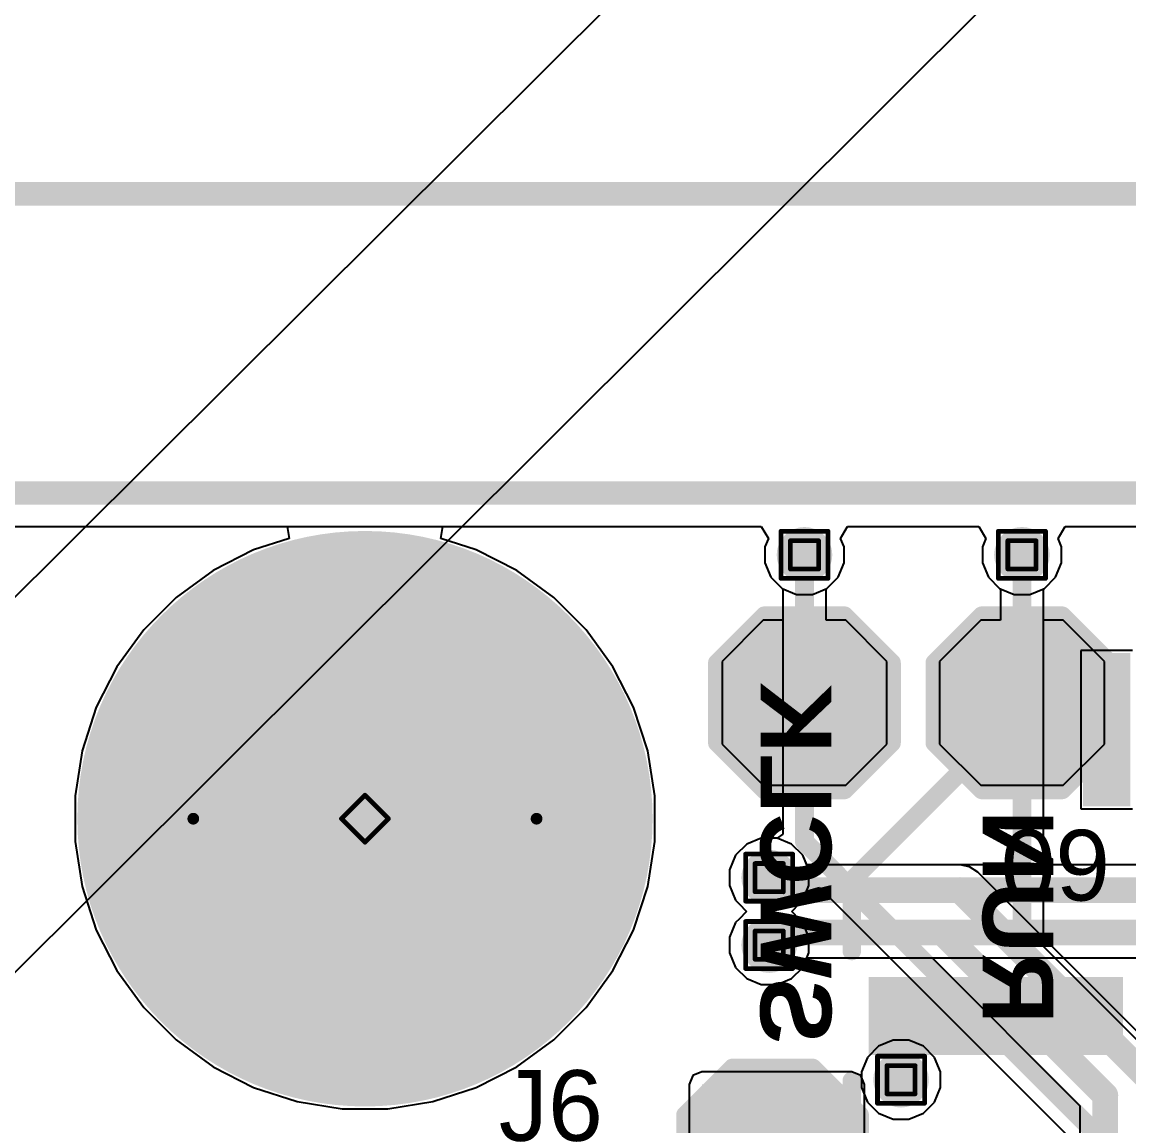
# Model space of a CAD drawing. Header units: inches. Extents: x -22 to 5433, y -13 to 5447.
# Drawn here: x -3.64 to 8.3, y 27.67 to 39.57 of the extents above; entities that cross this region are included whole.
import ezdxf

# ---------------------------------------------------------------- set-up
doc = ezdxf.new("R2010")
doc.units = ezdxf.units.IN
for name, color, linetype in [('Board_outline', 216, 'Continuous'), ('Bottom Layer', 5, 'Continuous'), ('Bottom Overlay', 54, 'Continuous'), ('Bottom Paste', 16, 'Continuous'), ('Bottom Solder', 6, 'Continuous'), ('Drill Drawing', 1, 'Continuous'), ('Ground', 16, 'Continuous'), ('Multi-Layer', 9, 'Continuous'), ('Pad Holes', 156, 'Continuous'), ('Power', 76, 'Continuous'), ('Top Layer', 1, 'Continuous'), ('Top Overlay', 2, 'Continuous'), ('Top Paste', 8, 'Continuous'), ('Top Solder', 216, 'Continuous'), ('Via Holes', 16, 'Continuous')]:
    doc.layers.add(name, color=color, linetype=linetype)
doc.styles.add('Arial', font='', dxfattribs={"height": 0.2})
doc.styles.add('Arial_Bold', font='', dxfattribs={"height": 0.2})
doc.styles.get('Arial').set_extended_font_data('Arial')
doc.styles.get('Arial_Bold').set_extended_font_data('Arial', bold=True)

msp = doc.modelspace()

# ---------------------------------------------------------------- hatches: boundary and pattern name
at = {"layer": 'Bottom Layer'}
h = msp.add_hatch(color=5, dxfattribs=at)
edge = h.paths.add_edge_path()
edge.add_arc((4.801, 33.828), 0.3, 0, 360)
h = msp.add_hatch(color=5, dxfattribs=at)
edge = h.paths.add_edge_path()
edge.add_arc((7.146, 33.828), 0.3, 0, 360)
h = msp.add_hatch(color=5, dxfattribs=at)
edge = h.paths.add_edge_path()
edge.add_arc((0.061, 30.983), 3, 0, 360)
for points in [[(4.039, 32.614), (4.039, 31.852), (4.42, 31.471), (5.182, 31.471), (5.563, 31.852), (5.563, 32.614), (5.182, 32.995), (4.42, 32.995)], [(6.384, 32.614), (6.384, 31.852), (6.765, 31.471), (7.527, 31.471), (7.908, 31.852), (7.908, 32.614), (7.527, 32.995), (6.765, 32.995)], [(3.694, 26.492), (5.311, 26.492), (5.311, 28.118), (3.694, 28.118)], [(4.075, 26.594), (4.837, 26.594), (5.218, 26.975), (5.218, 27.737), (4.837, 28.118), (4.075, 28.118), (3.694, 27.737), (3.694, 26.975)]]:
    msp.add_hatch(color=5, dxfattribs=at).paths.add_polyline_path(points)
h = msp.add_hatch(color=5, dxfattribs=at)
edge = h.paths.add_edge_path()
edge.add_arc((4.42, 30.348), 0.3, 0, 360)
h = msp.add_hatch(color=5, dxfattribs=at)
edge = h.paths.add_edge_path()
edge.add_arc((4.42, 29.621), 0.3, 0, 360)
h = msp.add_hatch(color=5, dxfattribs=at)
edge = h.paths.add_edge_path()
edge.add_arc((5.842, 28.169), 0.3, 0, 360)
at = {"layer": 'Bottom Paste'}
for points in [[(4.039, 32.614), (4.039, 31.852), (4.42, 31.471), (5.182, 31.471), (5.563, 31.852), (5.563, 32.614), (5.182, 32.995), (4.42, 32.995)], [(6.384, 32.614), (6.384, 31.852), (6.765, 31.471), (7.527, 31.471), (7.908, 31.852), (7.908, 32.614), (7.527, 32.995), (6.765, 32.995)], [(4.075, 26.594), (4.837, 26.594), (5.218, 26.975), (5.218, 27.737), (4.837, 28.118), (4.075, 28.118), (3.694, 27.737), (3.694, 26.975)]]:
    msp.add_hatch(color=16, dxfattribs=at).paths.add_polyline_path(points)
at = {"layer": 'Bottom Solder'}
h = msp.add_hatch(color=6, dxfattribs=at)
edge = h.paths.add_edge_path()
edge.add_arc((0.061, 30.983), 3.102, 0, 360)
for points in [[(3.937, 32.664), (3.937, 31.801), (4.369, 31.369), (5.232, 31.369), (5.664, 31.801), (5.664, 32.664), (5.232, 33.096), (4.369, 33.096)], [(6.282, 32.664), (6.282, 31.801), (6.714, 31.369), (7.578, 31.369), (8.01, 31.801), (8.01, 32.664), (7.578, 33.096), (6.714, 33.096)], [(4.025, 26.492), (4.888, 26.492), (5.32, 26.924), (5.32, 27.788), (4.888, 28.219), (4.025, 28.219), (3.593, 27.788), (3.593, 26.924)]]:
    msp.add_hatch(color=6, dxfattribs=at).paths.add_polyline_path(points)
at = {"layer": 'Ground'}
h = msp.add_hatch(color=16, dxfattribs=at)
edge = h.paths.add_edge_path()
edge.add_arc((4.801, 33.828), 0.3, 0, 360)
h = msp.add_hatch(color=16, dxfattribs=at)
edge = h.paths.add_edge_path()
edge.add_arc((7.146, 33.828), 0.3, 0, 360)
h = msp.add_hatch(color=16, dxfattribs=at)
edge = h.paths.add_edge_path()
edge.add_arc((0.061, 30.983), 3, 0, 360)
h = msp.add_hatch(color=16, dxfattribs=at)
edge = h.paths.add_edge_path()
edge.add_arc((4.42, 30.348), 0.3, 0, 360)
h = msp.add_hatch(color=16, dxfattribs=at)
edge = h.paths.add_edge_path()
edge.add_arc((4.42, 29.621), 0.3, 0, 360)
h = msp.add_hatch(color=16, dxfattribs=at)
edge = h.paths.add_edge_path()
edge.add_arc((5.842, 28.169), 0.3, 0, 360)
at = {"layer": 'Multi-Layer'}
h = msp.add_hatch(color=9, dxfattribs=at)
edge = h.paths.add_edge_path()
edge.add_arc((0.061, 30.983), 3, 0, 360)
at = {"layer": 'Pad Holes'}
h = msp.add_hatch(color=7, dxfattribs=at)
edge = h.paths.add_edge_path()
edge.add_arc((0.061, 30.983), 1.85, 0, 360)
at = {"layer": 'Power'}
h = msp.add_hatch(color=76, dxfattribs=at)
edge = h.paths.add_edge_path()
edge.add_arc((4.801, 33.828), 0.3, 0, 360)
h = msp.add_hatch(color=76, dxfattribs=at)
edge = h.paths.add_edge_path()
edge.add_arc((7.146, 33.828), 0.3, 0, 360)
h = msp.add_hatch(color=76, dxfattribs=at)
edge = h.paths.add_edge_path()
edge.add_arc((0.061, 30.983), 3, 0, 360)
h = msp.add_hatch(color=76, dxfattribs=at)
edge = h.paths.add_edge_path()
edge.add_arc((4.42, 30.348), 0.3, 0, 360)
h = msp.add_hatch(color=76, dxfattribs=at)
edge = h.paths.add_edge_path()
edge.add_arc((4.42, 29.621), 0.3, 0, 360)
h = msp.add_hatch(color=76, dxfattribs=at)
edge = h.paths.add_edge_path()
edge.add_arc((5.842, 28.169), 0.3, 0, 360)
at = {"layer": 'Top Layer'}
h = msp.add_hatch(color=1, dxfattribs=at)
edge = h.paths.add_edge_path()
edge.add_arc((4.801, 33.828), 0.3, 0, 360)
h = msp.add_hatch(color=1, dxfattribs=at)
edge = h.paths.add_edge_path()
edge.add_arc((7.146, 33.828), 0.3, 0, 360)
h = msp.add_hatch(color=1, dxfattribs=at)
edge = h.paths.add_edge_path()
edge.add_arc((0.061, 30.983), 3, 0, 360)
for points in [[(8.213, 31.218), (7.908, 31.218), (7.908, 32.668), (8.213, 32.668)], [(8.136, 28.537), (5.596, 28.537), (5.596, 29.177), (8.136, 29.177)]]:
    msp.add_hatch(color=1, dxfattribs=at).paths.add_polyline_path(points)
h = msp.add_hatch(color=1, dxfattribs=at)
edge = h.paths.add_edge_path()
edge.add_arc((4.42, 30.348), 0.3, 0, 360)
h = msp.add_hatch(color=1, dxfattribs=at)
edge = h.paths.add_edge_path()
edge.add_arc((4.42, 29.621), 0.3, 0, 360)
h = msp.add_hatch(color=1, dxfattribs=at)
edge = h.paths.add_edge_path()
edge.add_arc((5.842, 28.169), 0.3, 0, 360)
at = {"layer": 'Top Paste'}
for points in [[(8.213, 31.218), (7.908, 31.218), (7.908, 32.668), (8.213, 32.668)], [(8.136, 28.537), (5.596, 28.537), (5.596, 29.177), (8.136, 29.177)]]:
    msp.add_hatch(color=8, dxfattribs=at).paths.add_polyline_path(points)
at = {"layer": 'Top Solder'}
h = msp.add_hatch(color=216, dxfattribs=at)
edge = h.paths.add_edge_path()
edge.add_arc((0.061, 30.983), 3.102, 0, 360)
for points in [[(8.315, 31.116), (7.806, 31.116), (7.806, 32.769), (8.315, 32.769)], [(8.237, 28.435), (5.494, 28.435), (5.494, 29.278), (8.237, 29.278)]]:
    msp.add_hatch(color=216, dxfattribs=at).paths.add_polyline_path(points)
at = {"layer": 'Via Holes'}
h = msp.add_hatch(color=7, dxfattribs=at)
edge = h.paths.add_edge_path()
edge.add_arc((4.801, 33.828), 0.15, 0, 360)
h = msp.add_hatch(color=7, dxfattribs=at)
edge = h.paths.add_edge_path()
edge.add_arc((7.146, 33.828), 0.15, 0, 360)
h = msp.add_hatch(color=7, dxfattribs=at)
edge = h.paths.add_edge_path()
edge.add_arc((4.42, 30.348), 0.15, 0, 360)
h = msp.add_hatch(color=7, dxfattribs=at)
edge = h.paths.add_edge_path()
edge.add_arc((4.42, 29.621), 0.15, 0, 360)
h = msp.add_hatch(color=7, dxfattribs=at)
edge = h.paths.add_edge_path()
edge.add_arc((5.842, 28.169), 0.15, 0, 360)

# ---------------------------------------------------------------- linework, layer by layer
at = {"layer": 'Board_outline'}
msp.add_lwpolyline([(-4.689, 34.495, 0.254, 0.254, 0), (67.311, 34.495, 0.254, 0.254, 0)], format="xyseb", dxfattribs=at)
msp.add_lwpolyline([(-4.689, 34.495, 0.254, 0.254, 0), (67.311, 34.495, 0.254, 0.254, 0)], format="xyseb", dxfattribs=at)
for points in [[(1.912, 30.983, 0.127, 0.127, 1), (-1.79, 30.983, 0.127, 0.127, 1)], [(-1.822, 30.983, 0.0635, 0.0635, 1), (-1.759, 30.983, 0.0635, 0.0635, 1)], [(1.88, 30.983, 0.0635, 0.0635, 1), (1.943, 30.983, 0.0635, 0.0635, 1)]]:
    msp.add_lwpolyline(points, format="xyseb", close=True, dxfattribs=at)
at = {"layer": 'Bottom Layer'}
for p, q in [((-4.689, 34.132), (4.335, 34.132)), ((4.335, 34.132), (4.412, 34.005)), ((5.189, 34.005), (5.266, 34.132)), ((5.266, 34.132), (6.681, 34.132)), ((6.681, 34.132), (6.757, 34.005)), ((7.535, 34.005), (7.611, 34.132)), ((7.611, 34.132), (9.799, 34.132)), ((4.412, 34.005), (4.374, 33.913)), ((4.374, 33.913), (4.374, 33.743)), ((5.228, 33.913), (5.189, 34.005)), ((5.228, 33.743), (5.228, 33.913)), ((6.757, 34.005), (6.719, 33.913)), ((6.719, 33.913), (6.719, 33.743)), ((7.573, 33.913), (7.535, 34.005)), ((7.573, 33.743), (7.573, 33.913)), ((4.374, 33.743), (4.439, 33.586)), ((5.163, 33.586), (5.228, 33.743)), ((6.719, 33.743), (6.784, 33.586)), ((7.508, 33.586), (7.573, 33.743)), ((4.439, 33.586), (4.559, 33.466)), ((5.042, 33.466), (5.163, 33.586)), ((6.784, 33.586), (6.904, 33.466)), ((7.388, 33.466), (7.508, 33.586)), ((4.559, 33.466), (4.568, 33.462)), ((4.568, 33.462), (4.568, 33.122)), ((5.034, 33.462), (5.042, 33.466)), ((5.034, 33.122), (5.034, 33.462)), ((6.904, 33.466), (6.913, 33.462)), ((6.913, 33.462), (6.913, 33.122)), ((7.379, 33.462), (7.388, 33.466)), ((7.379, 33.122), (7.379, 33.462)), ((4.356, 33.122), (3.912, 32.677)), ((4.568, 33.122), (4.356, 33.122)), ((5.245, 33.122), (5.034, 33.122)), ((5.69, 32.677), (5.245, 33.122)), ((6.702, 33.122), (6.257, 32.677)), ((6.913, 33.122), (6.702, 33.122)), ((7.591, 33.122), (7.379, 33.122)), ((8.035, 32.677), (7.591, 33.122)), ((3.912, 32.677), (3.912, 31.788)), ((5.69, 31.788), (5.69, 32.677)), ((6.257, 32.677), (6.257, 31.788)), ((8.035, 31.788), (8.035, 32.677)), ((3.912, 31.788), (4.356, 31.344)), ((5.245, 31.344), (5.69, 31.788)), ((6.257, 31.788), (6.702, 31.344)), ((7.591, 31.344), (8.035, 31.788)), ((4.356, 31.344), (5.245, 31.344)), ((6.702, 31.344), (7.591, 31.344)), ((4.178, 30.71), (4.058, 30.59)), ((4.335, 30.775), (4.178, 30.71)), ((4.505, 30.775), (4.335, 30.775)), ((4.661, 30.71), (4.505, 30.775)), ((4.782, 30.59), (4.661, 30.71)), ((4.058, 30.59), (3.993, 30.433)), ((4.825, 30.485), (4.782, 30.59)), ((6.478, 30.485), (4.825, 30.485)), ((6.582, 30.464), (6.478, 30.485)), ((6.67, 30.405), (6.582, 30.464)), ((3.993, 30.433), (3.993, 30.263)), ((8.693, 28.382), (6.67, 30.405)), ((3.993, 30.263), (4.058, 30.106)), ((4.058, 30.106), (4.096, 30.067)), ((4.096, 30.067), (4.176, 29.984)), ((4.176, 29.984), (4.096, 29.901)), ((4.058, 29.863), (3.993, 29.706)), ((4.096, 29.901), (4.058, 29.863)), ((3.993, 29.706), (3.993, 29.536)), ((3.993, 29.536), (4.058, 29.379)), ((4.782, 29.379), (4.825, 29.484)), ((4.825, 29.484), (6.176, 29.484)), ((6.176, 29.484), (7.772, 27.887)), ((4.058, 29.379), (4.178, 29.259)), ((4.661, 29.259), (4.782, 29.379)), ((4.178, 29.259), (4.335, 29.194)), ((4.505, 29.194), (4.661, 29.259)), ((4.335, 29.194), (4.505, 29.194)), ((3.597, 28.215), (3.557, 28.118)), ((3.694, 28.255), (3.597, 28.215)), ((5.311, 28.255), (3.694, 28.255)), ((5.408, 28.215), (5.311, 28.255)), ((5.448, 28.118), (5.408, 28.215)), ((3.557, 28.118), (3.557, 27.331)), ((5.448, 27.285), (5.448, 28.118)), ((7.772, 27.887), (7.772, 23.162))]:
    msp.add_line(p, q, dxfattribs=at)
for points in [[(4.801, 32.233, 0.203, 0.203, 0), (4.801, 33.828, 0.203, 0.203, 0)], [(7.146, 32.233, 0.203, 0.203, 0), (7.146, 33.828, 0.203, 0.203, 0)], [(4.42, 30.348, 0.279, 0.279, 0), (4.555, 30.213, 0.279, 0.279, 0)], [(4.555, 30.213, 0.279, 0.279, 0), (6.478, 30.213, 0.279, 0.279, 0)], [(6.478, 30.213, 0.279, 0.279, 0), (8.501, 28.189, 0.279, 0.279, 0)], [(4.42, 29.621, 0.279, 0.279, 0), (4.555, 29.756, 0.279, 0.279, 0)], [(4.555, 29.756, 0.279, 0.279, 0), (6.288, 29.756, 0.279, 0.279, 0)], [(6.288, 29.756, 0.279, 0.279, 0), (8.044, 28, 0.279, 0.279, 0)], [(8.044, 18.252, 0.279, 0.279, 0), (8.044, 28, 0.279, 0.279, 0)]]:
    msp.add_lwpolyline(points, format="xyseb", dxfattribs=at)
for points in [[(4.75, 33.828, 0.102, 0.102, 1), (4.851, 33.828, 0.102, 0.102, 1)], [(7.095, 33.828, 0.102, 0.102, 1), (7.197, 33.828, 0.102, 0.102, 1)], [(4.75, 32.233, 0.102, 0.102, 1), (4.851, 32.233, 0.102, 0.102, 1)], [(7.095, 32.233, 0.102, 0.102, 1), (7.197, 32.233, 0.102, 0.102, 1)], [(4.35, 30.348, 0.14, 0.14, 1), (4.489, 30.348, 0.14, 0.14, 1)], [(4.485, 30.213, 0.14, 0.14, 1), (4.624, 30.213, 0.14, 0.14, 1)], [(4.485, 30.213, 0.14, 0.14, 1), (4.624, 30.213, 0.14, 0.14, 1)], [(6.408, 30.213, 0.14, 0.14, 1), (6.548, 30.213, 0.14, 0.14, 1)], [(6.408, 30.213, 0.14, 0.14, 1), (6.548, 30.213, 0.14, 0.14, 1)], [(4.485, 29.756, 0.14, 0.14, 1), (4.624, 29.756, 0.14, 0.14, 1)], [(4.485, 29.756, 0.14, 0.14, 1), (4.624, 29.756, 0.14, 0.14, 1)], [(6.218, 29.756, 0.14, 0.14, 1), (6.358, 29.756, 0.14, 0.14, 1)], [(6.218, 29.756, 0.14, 0.14, 1), (6.358, 29.756, 0.14, 0.14, 1)], [(4.35, 29.621, 0.14, 0.14, 1), (4.489, 29.621, 0.14, 0.14, 1)], [(7.974, 28, 0.14, 0.14, 1), (8.114, 28, 0.14, 0.14, 1)], [(7.974, 28, 0.14, 0.14, 1), (8.114, 28, 0.14, 0.14, 1)]]:
    msp.add_lwpolyline(points, format="xyseb", close=True, dxfattribs=at)
at = {"layer": 'Bottom Overlay'}
for points in [[(3.861, 32.664, 0.2, 0.2, 0), (4.369, 33.172, 0.2, 0.2, 0)], [(4.369, 33.172, 0.2, 0.2, 0), (5.232, 33.172, 0.2, 0.2, 0)], [(5.232, 33.172, 0.2, 0.2, 0), (5.74, 32.664, 0.2, 0.2, 0)], [(6.206, 32.664, 0.2, 0.2, 0), (6.714, 33.172, 0.2, 0.2, 0)], [(6.714, 33.172, 0.2, 0.2, 0), (7.578, 33.172, 0.2, 0.2, 0)], [(7.578, 33.172, 0.2, 0.2, 0), (8.086, 32.664, 0.2, 0.2, 0)], [(3.861, 31.801, 0.2, 0.2, 0), (3.861, 32.664, 0.2, 0.2, 0)], [(5.74, 31.801, 0.2, 0.2, 0), (5.74, 32.664, 0.2, 0.2, 0)], [(6.206, 31.801, 0.2, 0.2, 0), (6.206, 32.664, 0.2, 0.2, 0)], [(8.086, 31.801, 0.2, 0.2, 0), (8.086, 32.664, 0.2, 0.2, 0)], [(3.861, 31.801, 0.2, 0.2, 0), (4.369, 31.293, 0.2, 0.2, 0)], [(5.232, 31.293, 0.2, 0.2, 0), (5.74, 31.801, 0.2, 0.2, 0)], [(6.206, 31.801, 0.2, 0.2, 0), (6.714, 31.293, 0.2, 0.2, 0)], [(7.578, 31.293, 0.2, 0.2, 0), (8.086, 31.801, 0.2, 0.2, 0)], [(4.369, 31.293, 0.2, 0.2, 0), (5.232, 31.293, 0.2, 0.2, 0)], [(6.714, 31.293, 0.2, 0.2, 0), (7.578, 31.293, 0.2, 0.2, 0)], [(3.517, 27.788, 0.2, 0.2, 0), (4.025, 28.296, 0.2, 0.2, 0)], [(4.025, 28.296, 0.2, 0.2, 0), (4.888, 28.296, 0.2, 0.2, 0)], [(4.888, 28.296, 0.2, 0.2, 0), (5.396, 27.788, 0.2, 0.2, 0)], [(3.517, 26.924, 0.2, 0.2, 0), (3.517, 27.788, 0.2, 0.2, 0)], [(5.396, 26.924, 0.2, 0.2, 0), (5.396, 27.788, 0.2, 0.2, 0)]]:
    msp.add_lwpolyline(points, format="xyseb", dxfattribs=at)
for points in [[(4.319, 33.172, 0.1, 0.1, 1), (4.419, 33.172, 0.1, 0.1, 1)], [(4.319, 33.172, 0.1, 0.1, 1), (4.419, 33.172, 0.1, 0.1, 1)], [(5.182, 33.172, 0.1, 0.1, 1), (5.282, 33.172, 0.1, 0.1, 1)], [(5.182, 33.172, 0.1, 0.1, 1), (5.282, 33.172, 0.1, 0.1, 1)], [(6.664, 33.172, 0.1, 0.1, 1), (6.764, 33.172, 0.1, 0.1, 1)], [(6.664, 33.172, 0.1, 0.1, 1), (6.764, 33.172, 0.1, 0.1, 1)], [(7.528, 33.172, 0.1, 0.1, 1), (7.628, 33.172, 0.1, 0.1, 1)], [(7.528, 33.172, 0.1, 0.1, 1), (7.628, 33.172, 0.1, 0.1, 1)], [(3.811, 32.664, 0.1, 0.1, 1), (3.911, 32.664, 0.1, 0.1, 1)], [(3.811, 32.664, 0.1, 0.1, 1), (3.911, 32.664, 0.1, 0.1, 1)], [(5.69, 32.664, 0.1, 0.1, 1), (5.79, 32.664, 0.1, 0.1, 1)], [(5.69, 32.664, 0.1, 0.1, 1), (5.79, 32.664, 0.1, 0.1, 1)], [(6.156, 32.664, 0.1, 0.1, 1), (6.256, 32.664, 0.1, 0.1, 1)], [(6.156, 32.664, 0.1, 0.1, 1), (6.256, 32.664, 0.1, 0.1, 1)], [(8.036, 32.664, 0.1, 0.1, 1), (8.136, 32.664, 0.1, 0.1, 1)], [(8.036, 32.664, 0.1, 0.1, 1), (8.136, 32.664, 0.1, 0.1, 1)], [(3.811, 31.801, 0.1, 0.1, 1), (3.911, 31.801, 0.1, 0.1, 1)], [(3.811, 31.801, 0.1, 0.1, 1), (3.911, 31.801, 0.1, 0.1, 1)], [(5.69, 31.801, 0.1, 0.1, 1), (5.79, 31.801, 0.1, 0.1, 1)], [(5.69, 31.801, 0.1, 0.1, 1), (5.79, 31.801, 0.1, 0.1, 1)], [(6.156, 31.801, 0.1, 0.1, 1), (6.256, 31.801, 0.1, 0.1, 1)], [(6.156, 31.801, 0.1, 0.1, 1), (6.256, 31.801, 0.1, 0.1, 1)], [(8.036, 31.801, 0.1, 0.1, 1), (8.136, 31.801, 0.1, 0.1, 1)], [(8.036, 31.801, 0.1, 0.1, 1), (8.136, 31.801, 0.1, 0.1, 1)], [(4.319, 31.293, 0.1, 0.1, 1), (4.419, 31.293, 0.1, 0.1, 1)], [(4.319, 31.293, 0.1, 0.1, 1), (4.419, 31.293, 0.1, 0.1, 1)], [(5.182, 31.293, 0.1, 0.1, 1), (5.282, 31.293, 0.1, 0.1, 1)], [(5.182, 31.293, 0.1, 0.1, 1), (5.282, 31.293, 0.1, 0.1, 1)], [(6.664, 31.293, 0.1, 0.1, 1), (6.764, 31.293, 0.1, 0.1, 1)], [(6.664, 31.293, 0.1, 0.1, 1), (6.764, 31.293, 0.1, 0.1, 1)], [(7.528, 31.293, 0.1, 0.1, 1), (7.628, 31.293, 0.1, 0.1, 1)], [(7.528, 31.293, 0.1, 0.1, 1), (7.628, 31.293, 0.1, 0.1, 1)], [(3.975, 28.296, 0.1, 0.1, 1), (4.075, 28.296, 0.1, 0.1, 1)], [(3.975, 28.296, 0.1, 0.1, 1), (4.075, 28.296, 0.1, 0.1, 1)], [(4.838, 28.296, 0.1, 0.1, 1), (4.938, 28.296, 0.1, 0.1, 1)], [(4.838, 28.296, 0.1, 0.1, 1), (4.938, 28.296, 0.1, 0.1, 1)], [(3.467, 27.788, 0.1, 0.1, 1), (3.567, 27.788, 0.1, 0.1, 1)], [(3.467, 27.788, 0.1, 0.1, 1), (3.567, 27.788, 0.1, 0.1, 1)], [(5.346, 27.788, 0.1, 0.1, 1), (5.446, 27.788, 0.1, 0.1, 1)], [(5.346, 27.788, 0.1, 0.1, 1), (5.446, 27.788, 0.1, 0.1, 1)]]:
    msp.add_lwpolyline(points, format="xyseb", close=True, dxfattribs=at)
at = {"layer": 'Bottom Solder'}
for p in [(-19.439, 17.712), (-17.861, 15.229)]:
    msp.add_line(p, (5432.852, 5447.493), dxfattribs=at)
at = {"layer": 'Drill Drawing'}
for points in [[(4.547, 34.082, 0.0508, 0.0508, 0), (5.055, 34.082, 0.0508, 0.0508, 0)], [(4.547, 33.574, 0.0508, 0.0508, 0), (4.547, 34.082, 0.0508, 0.0508, 0)], [(5.055, 33.574, 0.0508, 0.0508, 0), (5.055, 34.082, 0.0508, 0.0508, 0)], [(6.892, 34.082, 0.0508, 0.0508, 0), (7.4, 34.082, 0.0508, 0.0508, 0)], [(6.892, 33.574, 0.0508, 0.0508, 0), (6.892, 34.082, 0.0508, 0.0508, 0)], [(7.4, 33.574, 0.0508, 0.0508, 0), (7.4, 34.082, 0.0508, 0.0508, 0)], [(4.648, 33.98, 0.0508, 0.0508, 0), (4.953, 33.98, 0.0508, 0.0508, 0)], [(4.648, 33.675, 0.0508, 0.0508, 0), (4.648, 33.98, 0.0508, 0.0508, 0)], [(4.953, 33.675, 0.0508, 0.0508, 0), (4.953, 33.98, 0.0508, 0.0508, 0)], [(6.994, 33.98, 0.0508, 0.0508, 0), (7.298, 33.98, 0.0508, 0.0508, 0)], [(6.994, 33.675, 0.0508, 0.0508, 0), (6.994, 33.98, 0.0508, 0.0508, 0)], [(7.298, 33.675, 0.0508, 0.0508, 0), (7.298, 33.98, 0.0508, 0.0508, 0)], [(4.648, 33.675, 0.0508, 0.0508, 0), (4.953, 33.675, 0.0508, 0.0508, 0)], [(6.994, 33.675, 0.0508, 0.0508, 0), (7.298, 33.675, 0.0508, 0.0508, 0)], [(4.547, 33.574, 0.0508, 0.0508, 0), (5.055, 33.574, 0.0508, 0.0508, 0)], [(6.892, 33.574, 0.0508, 0.0508, 0), (7.4, 33.574, 0.0508, 0.0508, 0)], [(-0.193, 30.983, 0.0508, 0.0508, 0), (0.061, 31.237, 0.0508, 0.0508, 0)], [(0.061, 31.237, 0.0508, 0.0508, 0), (0.315, 30.983, 0.0508, 0.0508, 0)], [(-0.193, 30.983, 0.0508, 0.0508, 0), (0.061, 30.729, 0.0508, 0.0508, 0)], [(0.061, 30.729, 0.0508, 0.0508, 0), (0.315, 30.983, 0.0508, 0.0508, 0)], [(4.166, 30.602, 0.0508, 0.0508, 0), (4.674, 30.602, 0.0508, 0.0508, 0)], [(4.166, 30.094, 0.0508, 0.0508, 0), (4.166, 30.602, 0.0508, 0.0508, 0)], [(4.674, 30.094, 0.0508, 0.0508, 0), (4.674, 30.602, 0.0508, 0.0508, 0)], [(4.267, 30.5, 0.0508, 0.0508, 0), (4.572, 30.5, 0.0508, 0.0508, 0)], [(4.267, 30.195, 0.0508, 0.0508, 0), (4.267, 30.5, 0.0508, 0.0508, 0)], [(4.572, 30.195, 0.0508, 0.0508, 0), (4.572, 30.5, 0.0508, 0.0508, 0)], [(4.267, 30.195, 0.0508, 0.0508, 0), (4.572, 30.195, 0.0508, 0.0508, 0)], [(4.166, 30.094, 0.0508, 0.0508, 0), (4.674, 30.094, 0.0508, 0.0508, 0)], [(4.166, 29.875, 0.0508, 0.0508, 0), (4.674, 29.875, 0.0508, 0.0508, 0)], [(4.166, 29.367, 0.0508, 0.0508, 0), (4.166, 29.875, 0.0508, 0.0508, 0)], [(4.674, 29.367, 0.0508, 0.0508, 0), (4.674, 29.875, 0.0508, 0.0508, 0)], [(4.267, 29.773, 0.0508, 0.0508, 0), (4.572, 29.773, 0.0508, 0.0508, 0)], [(4.267, 29.468, 0.0508, 0.0508, 0), (4.267, 29.773, 0.0508, 0.0508, 0)], [(4.572, 29.468, 0.0508, 0.0508, 0), (4.572, 29.773, 0.0508, 0.0508, 0)], [(4.267, 29.468, 0.0508, 0.0508, 0), (4.572, 29.468, 0.0508, 0.0508, 0)], [(4.166, 29.367, 0.0508, 0.0508, 0), (4.674, 29.367, 0.0508, 0.0508, 0)], [(5.588, 28.423, 0.0508, 0.0508, 0), (6.096, 28.423, 0.0508, 0.0508, 0)], [(5.588, 27.915, 0.0508, 0.0508, 0), (5.588, 28.423, 0.0508, 0.0508, 0)], [(6.096, 27.915, 0.0508, 0.0508, 0), (6.096, 28.423, 0.0508, 0.0508, 0)], [(5.69, 28.321, 0.0508, 0.0508, 0), (5.994, 28.321, 0.0508, 0.0508, 0)], [(5.69, 28.016, 0.0508, 0.0508, 0), (5.69, 28.321, 0.0508, 0.0508, 0)], [(5.994, 28.016, 0.0508, 0.0508, 0), (5.994, 28.321, 0.0508, 0.0508, 0)], [(5.588, 27.915, 0.0508, 0.0508, 0), (6.096, 27.915, 0.0508, 0.0508, 0)], [(5.69, 28.016, 0.0508, 0.0508, 0), (5.994, 28.016, 0.0508, 0.0508, 0)]]:
    msp.add_lwpolyline(points, format="xyseb", dxfattribs=at)
for points in [[(4.534, 34.082, 0.0254, 0.0254, 1), (4.559, 34.082, 0.0254, 0.0254, 1)], [(4.534, 34.082, 0.0254, 0.0254, 1), (4.559, 34.082, 0.0254, 0.0254, 1)], [(5.042, 34.082, 0.0254, 0.0254, 1), (5.067, 34.082, 0.0254, 0.0254, 1)], [(5.042, 34.082, 0.0254, 0.0254, 1), (5.067, 34.082, 0.0254, 0.0254, 1)], [(6.879, 34.082, 0.0254, 0.0254, 1), (6.905, 34.082, 0.0254, 0.0254, 1)], [(6.879, 34.082, 0.0254, 0.0254, 1), (6.905, 34.082, 0.0254, 0.0254, 1)], [(7.387, 34.082, 0.0254, 0.0254, 1), (7.413, 34.082, 0.0254, 0.0254, 1)], [(7.387, 34.082, 0.0254, 0.0254, 1), (7.413, 34.082, 0.0254, 0.0254, 1)], [(4.636, 33.98, 0.0254, 0.0254, 1), (4.661, 33.98, 0.0254, 0.0254, 1)], [(4.636, 33.98, 0.0254, 0.0254, 1), (4.661, 33.98, 0.0254, 0.0254, 1)], [(4.94, 33.98, 0.0254, 0.0254, 1), (4.966, 33.98, 0.0254, 0.0254, 1)], [(4.94, 33.98, 0.0254, 0.0254, 1), (4.966, 33.98, 0.0254, 0.0254, 1)], [(6.981, 33.98, 0.0254, 0.0254, 1), (7.006, 33.98, 0.0254, 0.0254, 1)], [(6.981, 33.98, 0.0254, 0.0254, 1), (7.006, 33.98, 0.0254, 0.0254, 1)], [(7.286, 33.98, 0.0254, 0.0254, 1), (7.311, 33.98, 0.0254, 0.0254, 1)], [(7.286, 33.98, 0.0254, 0.0254, 1), (7.311, 33.98, 0.0254, 0.0254, 1)], [(4.636, 33.675, 0.0254, 0.0254, 1), (4.661, 33.675, 0.0254, 0.0254, 1)], [(4.636, 33.675, 0.0254, 0.0254, 1), (4.661, 33.675, 0.0254, 0.0254, 1)], [(4.94, 33.675, 0.0254, 0.0254, 1), (4.966, 33.675, 0.0254, 0.0254, 1)], [(4.94, 33.675, 0.0254, 0.0254, 1), (4.966, 33.675, 0.0254, 0.0254, 1)], [(6.981, 33.675, 0.0254, 0.0254, 1), (7.006, 33.675, 0.0254, 0.0254, 1)], [(6.981, 33.675, 0.0254, 0.0254, 1), (7.006, 33.675, 0.0254, 0.0254, 1)], [(7.286, 33.675, 0.0254, 0.0254, 1), (7.311, 33.675, 0.0254, 0.0254, 1)], [(7.286, 33.675, 0.0254, 0.0254, 1), (7.311, 33.675, 0.0254, 0.0254, 1)], [(4.534, 33.574, 0.0254, 0.0254, 1), (4.559, 33.574, 0.0254, 0.0254, 1)], [(4.534, 33.574, 0.0254, 0.0254, 1), (4.559, 33.574, 0.0254, 0.0254, 1)], [(5.042, 33.574, 0.0254, 0.0254, 1), (5.067, 33.574, 0.0254, 0.0254, 1)], [(5.042, 33.574, 0.0254, 0.0254, 1), (5.067, 33.574, 0.0254, 0.0254, 1)], [(6.879, 33.574, 0.0254, 0.0254, 1), (6.905, 33.574, 0.0254, 0.0254, 1)], [(6.879, 33.574, 0.0254, 0.0254, 1), (6.905, 33.574, 0.0254, 0.0254, 1)], [(7.387, 33.574, 0.0254, 0.0254, 1), (7.413, 33.574, 0.0254, 0.0254, 1)], [(7.387, 33.574, 0.0254, 0.0254, 1), (7.413, 33.574, 0.0254, 0.0254, 1)], [(0.048, 31.237, 0.0254, 0.0254, 1), (0.073, 31.237, 0.0254, 0.0254, 1)], [(0.048, 31.237, 0.0254, 0.0254, 1), (0.073, 31.237, 0.0254, 0.0254, 1)], [(-0.206, 30.983, 0.0254, 0.0254, 1), (-0.181, 30.983, 0.0254, 0.0254, 1)], [(-0.206, 30.983, 0.0254, 0.0254, 1), (-0.181, 30.983, 0.0254, 0.0254, 1)], [(0.302, 30.983, 0.0254, 0.0254, 1), (0.327, 30.983, 0.0254, 0.0254, 1)], [(0.302, 30.983, 0.0254, 0.0254, 1), (0.327, 30.983, 0.0254, 0.0254, 1)], [(0.048, 30.729, 0.0254, 0.0254, 1), (0.073, 30.729, 0.0254, 0.0254, 1)], [(0.048, 30.729, 0.0254, 0.0254, 1), (0.073, 30.729, 0.0254, 0.0254, 1)], [(4.153, 30.602, 0.0254, 0.0254, 1), (4.178, 30.602, 0.0254, 0.0254, 1)], [(4.153, 30.602, 0.0254, 0.0254, 1), (4.178, 30.602, 0.0254, 0.0254, 1)], [(4.661, 30.602, 0.0254, 0.0254, 1), (4.686, 30.602, 0.0254, 0.0254, 1)], [(4.661, 30.602, 0.0254, 0.0254, 1), (4.686, 30.602, 0.0254, 0.0254, 1)], [(4.255, 30.5, 0.0254, 0.0254, 1), (4.28, 30.5, 0.0254, 0.0254, 1)], [(4.255, 30.5, 0.0254, 0.0254, 1), (4.28, 30.5, 0.0254, 0.0254, 1)], [(4.559, 30.5, 0.0254, 0.0254, 1), (4.585, 30.5, 0.0254, 0.0254, 1)], [(4.559, 30.5, 0.0254, 0.0254, 1), (4.585, 30.5, 0.0254, 0.0254, 1)], [(4.255, 30.195, 0.0254, 0.0254, 1), (4.28, 30.195, 0.0254, 0.0254, 1)], [(4.255, 30.195, 0.0254, 0.0254, 1), (4.28, 30.195, 0.0254, 0.0254, 1)], [(4.559, 30.195, 0.0254, 0.0254, 1), (4.585, 30.195, 0.0254, 0.0254, 1)], [(4.559, 30.195, 0.0254, 0.0254, 1), (4.585, 30.195, 0.0254, 0.0254, 1)], [(4.153, 30.094, 0.0254, 0.0254, 1), (4.178, 30.094, 0.0254, 0.0254, 1)], [(4.153, 30.094, 0.0254, 0.0254, 1), (4.178, 30.094, 0.0254, 0.0254, 1)], [(4.661, 30.094, 0.0254, 0.0254, 1), (4.686, 30.094, 0.0254, 0.0254, 1)], [(4.661, 30.094, 0.0254, 0.0254, 1), (4.686, 30.094, 0.0254, 0.0254, 1)], [(4.153, 29.875, 0.0254, 0.0254, 1), (4.178, 29.875, 0.0254, 0.0254, 1)], [(4.153, 29.875, 0.0254, 0.0254, 1), (4.178, 29.875, 0.0254, 0.0254, 1)], [(4.661, 29.875, 0.0254, 0.0254, 1), (4.686, 29.875, 0.0254, 0.0254, 1)], [(4.661, 29.875, 0.0254, 0.0254, 1), (4.686, 29.875, 0.0254, 0.0254, 1)], [(4.255, 29.773, 0.0254, 0.0254, 1), (4.28, 29.773, 0.0254, 0.0254, 1)], [(4.255, 29.773, 0.0254, 0.0254, 1), (4.28, 29.773, 0.0254, 0.0254, 1)], [(4.559, 29.773, 0.0254, 0.0254, 1), (4.585, 29.773, 0.0254, 0.0254, 1)], [(4.559, 29.773, 0.0254, 0.0254, 1), (4.585, 29.773, 0.0254, 0.0254, 1)], [(4.255, 29.468, 0.0254, 0.0254, 1), (4.28, 29.468, 0.0254, 0.0254, 1)], [(4.255, 29.468, 0.0254, 0.0254, 1), (4.28, 29.468, 0.0254, 0.0254, 1)], [(4.559, 29.468, 0.0254, 0.0254, 1), (4.585, 29.468, 0.0254, 0.0254, 1)], [(4.559, 29.468, 0.0254, 0.0254, 1), (4.585, 29.468, 0.0254, 0.0254, 1)], [(4.153, 29.367, 0.0254, 0.0254, 1), (4.178, 29.367, 0.0254, 0.0254, 1)], [(4.153, 29.367, 0.0254, 0.0254, 1), (4.178, 29.367, 0.0254, 0.0254, 1)], [(4.661, 29.367, 0.0254, 0.0254, 1), (4.686, 29.367, 0.0254, 0.0254, 1)], [(4.661, 29.367, 0.0254, 0.0254, 1), (4.686, 29.367, 0.0254, 0.0254, 1)], [(5.575, 28.423, 0.0254, 0.0254, 1), (5.601, 28.423, 0.0254, 0.0254, 1)], [(5.575, 28.423, 0.0254, 0.0254, 1), (5.601, 28.423, 0.0254, 0.0254, 1)], [(6.083, 28.423, 0.0254, 0.0254, 1), (6.109, 28.423, 0.0254, 0.0254, 1)], [(6.083, 28.423, 0.0254, 0.0254, 1), (6.109, 28.423, 0.0254, 0.0254, 1)], [(5.677, 28.321, 0.0254, 0.0254, 1), (5.702, 28.321, 0.0254, 0.0254, 1)], [(5.677, 28.321, 0.0254, 0.0254, 1), (5.702, 28.321, 0.0254, 0.0254, 1)], [(5.982, 28.321, 0.0254, 0.0254, 1), (6.007, 28.321, 0.0254, 0.0254, 1)], [(5.982, 28.321, 0.0254, 0.0254, 1), (6.007, 28.321, 0.0254, 0.0254, 1)], [(5.575, 27.915, 0.0254, 0.0254, 1), (5.601, 27.915, 0.0254, 0.0254, 1)], [(5.575, 27.915, 0.0254, 0.0254, 1), (5.601, 27.915, 0.0254, 0.0254, 1)], [(5.677, 28.016, 0.0254, 0.0254, 1), (5.702, 28.016, 0.0254, 0.0254, 1)], [(5.677, 28.016, 0.0254, 0.0254, 1), (5.702, 28.016, 0.0254, 0.0254, 1)], [(5.982, 28.016, 0.0254, 0.0254, 1), (6.007, 28.016, 0.0254, 0.0254, 1)], [(5.982, 28.016, 0.0254, 0.0254, 1), (6.007, 28.016, 0.0254, 0.0254, 1)], [(6.083, 27.915, 0.0254, 0.0254, 1), (6.109, 27.915, 0.0254, 0.0254, 1)], [(6.083, 27.915, 0.0254, 0.0254, 1), (6.109, 27.915, 0.0254, 0.0254, 1)]]:
    msp.add_lwpolyline(points, format="xyseb", close=True, dxfattribs=at)
at = {"layer": 'Ground'}
for p, q in [((-4.689, 34.132), (4.335, 34.132)), ((4.335, 34.132), (4.412, 34.005)), ((7.535, 34.005), (7.611, 34.132)), ((7.611, 34.132), (10.229, 34.132)), ((4.412, 34.005), (4.374, 33.913)), ((4.374, 33.913), (4.374, 33.743)), ((7.573, 33.913), (7.535, 34.005)), ((7.573, 33.743), (7.573, 33.913)), ((4.374, 33.743), (4.439, 33.586)), ((7.508, 33.586), (7.573, 33.743)), ((4.439, 33.586), (4.559, 33.466)), ((7.388, 33.466), (7.508, 33.586)), ((4.559, 33.466), (4.568, 33.462)), ((4.568, 33.462), (4.568, 30.817)), ((7.379, 33.462), (7.388, 33.466)), ((7.379, 29.605), (7.379, 33.462)), ((4.568, 30.817), (4.505, 30.775)), ((4.178, 30.71), (4.058, 30.59)), ((4.335, 30.775), (4.178, 30.71)), ((4.505, 30.775), (4.335, 30.775)), ((4.058, 30.59), (3.993, 30.433)), ((3.993, 30.433), (3.993, 30.263)), ((3.993, 30.263), (4.058, 30.106)), ((4.782, 30.106), (4.822, 30.203)), ((4.822, 30.203), (4.964, 30.241)), ((4.964, 30.241), (14.561, 20.644)), ((4.058, 30.106), (4.096, 30.067)), ((4.743, 30.067), (4.782, 30.106)), ((4.096, 30.067), (4.176, 29.984)), ((4.176, 29.984), (4.096, 29.901)), ((4.663, 29.984), (4.743, 30.067)), ((4.743, 29.901), (4.663, 29.984)), ((4.058, 29.863), (3.993, 29.706)), ((4.096, 29.901), (4.058, 29.863)), ((4.782, 29.863), (4.743, 29.901)), ((4.847, 29.706), (4.782, 29.863)), ((3.993, 29.706), (3.993, 29.536)), ((4.847, 29.536), (4.847, 29.706)), ((15.389, 21.594), (7.379, 29.605)), ((3.993, 29.536), (4.058, 29.379)), ((4.782, 29.379), (4.847, 29.536)), ((4.058, 29.379), (4.178, 29.259)), ((4.661, 29.259), (4.782, 29.379)), ((4.178, 29.259), (4.335, 29.194)), ((4.505, 29.194), (4.661, 29.259)), ((4.335, 29.194), (4.505, 29.194))]:
    msp.add_line(p, q, dxfattribs=at)
for points in [[(4.801, 30.734, 0.203, 0.203, 0), (4.801, 33.828, 0.203, 0.203, 0)], [(7.146, 29.508, 0.203, 0.203, 0), (7.146, 33.828, 0.203, 0.203, 0)], [(4.801, 30.734, 0.203, 0.203, 0), (14.726, 20.809, 0.203, 0.203, 0)], [(7.146, 29.508, 0.203, 0.203, 0), (15.293, 21.361, 0.203, 0.203, 0)]]:
    msp.add_lwpolyline(points, format="xyseb", dxfattribs=at)
for points in [[(4.75, 33.828, 0.102, 0.102, 1), (4.851, 33.828, 0.102, 0.102, 1)], [(7.095, 33.828, 0.102, 0.102, 1), (7.197, 33.828, 0.102, 0.102, 1)], [(4.75, 30.734, 0.102, 0.102, 1), (4.851, 30.734, 0.102, 0.102, 1)], [(4.75, 30.734, 0.102, 0.102, 1), (4.851, 30.734, 0.102, 0.102, 1)], [(7.095, 29.508, 0.102, 0.102, 1), (7.197, 29.508, 0.102, 0.102, 1)], [(7.095, 29.508, 0.102, 0.102, 1), (7.197, 29.508, 0.102, 0.102, 1)]]:
    msp.add_lwpolyline(points, format="xyseb", close=True, dxfattribs=at)
at = {"layer": 'Power'}
for p, q in [((-4.689, 34.132), (-0.778, 34.132)), ((-0.778, 34.132), (-0.758, 34.005)), ((0.879, 34.005), (0.899, 34.132)), ((0.899, 34.132), (4.335, 34.132)), ((4.335, 34.132), (4.412, 34.005)), ((5.189, 34.005), (5.266, 34.132)), ((5.266, 34.132), (6.681, 34.132)), ((6.681, 34.132), (6.757, 34.005)), ((7.535, 34.005), (7.611, 34.132)), ((7.611, 34.132), (10.229, 34.132)), ((-0.758, 34.005), (-1.14, 33.881)), ((1.261, 33.881), (0.879, 34.005)), ((4.412, 34.005), (4.374, 33.913)), ((4.374, 33.913), (4.374, 33.743)), ((5.228, 33.913), (5.189, 34.005)), ((5.228, 33.743), (5.228, 33.913)), ((6.757, 34.005), (6.719, 33.913)), ((6.719, 33.913), (6.719, 33.743)), ((7.573, 33.913), (7.535, 34.005)), ((7.573, 33.743), (7.573, 33.913)), ((-1.14, 33.881), (-1.578, 33.658)), ((1.699, 33.658), (1.261, 33.881)), ((4.374, 33.743), (4.439, 33.586)), ((5.163, 33.586), (5.228, 33.743)), ((6.719, 33.743), (6.784, 33.586)), ((7.508, 33.586), (7.573, 33.743)), ((-1.578, 33.658), (-1.977, 33.369)), ((2.098, 33.369), (1.699, 33.658)), ((4.439, 33.586), (4.559, 33.466)), ((5.042, 33.466), (5.163, 33.586)), ((6.784, 33.586), (6.904, 33.466)), ((7.388, 33.466), (7.508, 33.586)), ((4.559, 33.466), (4.716, 33.401)), ((4.886, 33.401), (5.042, 33.466)), ((6.904, 33.466), (7.061, 33.401)), ((7.231, 33.401), (7.388, 33.466)), ((-1.977, 33.369), (-2.325, 33.021)), ((2.446, 33.021), (2.098, 33.369)), ((4.716, 33.401), (4.886, 33.401)), ((7.061, 33.401), (7.231, 33.401)), ((-2.325, 33.021), (-2.614, 32.622)), ((2.735, 32.622), (2.446, 33.021)), ((-2.614, 32.622), (-2.837, 32.184)), ((2.958, 32.184), (2.735, 32.622)), ((-2.837, 32.184), (-2.989, 31.716)), ((3.111, 31.716), (2.958, 32.184)), ((-2.989, 31.716), (-3.066, 31.23)), ((3.188, 31.23), (3.111, 31.716)), ((-3.066, 31.23), (-3.066, 30.737)), ((3.188, 30.737), (3.188, 31.23)), ((-3.066, 30.737), (-2.989, 30.251)), ((3.111, 30.251), (3.188, 30.737)), ((4.178, 30.71), (4.058, 30.59)), ((4.335, 30.775), (4.178, 30.71)), ((4.505, 30.775), (4.335, 30.775)), ((4.661, 30.71), (4.505, 30.775)), ((4.782, 30.59), (4.661, 30.71)), ((4.058, 30.59), (3.993, 30.433)), ((4.847, 30.433), (4.782, 30.59)), ((3.993, 30.433), (3.993, 30.263)), ((4.847, 30.263), (4.847, 30.433)), ((-2.989, 30.251), (-2.837, 29.783)), ((2.958, 29.783), (3.111, 30.251)), ((3.993, 30.263), (4.058, 30.106)), ((4.782, 30.106), (4.847, 30.263)), ((4.058, 30.106), (4.096, 30.067)), ((4.743, 30.067), (4.782, 30.106)), ((4.096, 30.067), (4.176, 29.984)), ((4.176, 29.984), (4.096, 29.901)), ((4.663, 29.984), (4.743, 30.067)), ((4.743, 29.901), (4.663, 29.984)), ((4.058, 29.863), (3.993, 29.706)), ((4.096, 29.901), (4.058, 29.863)), ((4.782, 29.863), (4.743, 29.901)), ((4.847, 29.706), (4.782, 29.863)), ((-2.837, 29.783), (-2.614, 29.345)), ((2.735, 29.345), (2.958, 29.783)), ((3.993, 29.706), (3.993, 29.536)), ((4.847, 29.536), (4.847, 29.706)), ((3.993, 29.536), (4.058, 29.379)), ((4.782, 29.379), (4.847, 29.536)), ((4.058, 29.379), (4.178, 29.259)), ((4.661, 29.259), (4.782, 29.379)), ((-2.614, 29.345), (-2.325, 28.946)), ((2.446, 28.946), (2.735, 29.345)), ((4.178, 29.259), (4.335, 29.194)), ((4.505, 29.194), (4.661, 29.259)), ((4.335, 29.194), (4.505, 29.194)), ((-2.325, 28.946), (-1.977, 28.598)), ((2.098, 28.598), (2.446, 28.946)), ((-1.977, 28.598), (-1.578, 28.309)), ((1.699, 28.309), (2.098, 28.598)), ((5.6, 28.531), (5.48, 28.41)), ((5.757, 28.596), (5.6, 28.531)), ((5.927, 28.596), (5.757, 28.596)), ((6.084, 28.531), (5.927, 28.596)), ((6.204, 28.41), (6.084, 28.531)), ((5.48, 28.41), (5.415, 28.254)), ((6.269, 28.254), (6.204, 28.41)), ((-1.578, 28.309), (-1.14, 28.086)), ((1.261, 28.086), (1.699, 28.309)), ((5.415, 28.254), (5.415, 28.084)), ((6.269, 28.084), (6.269, 28.254)), ((-1.14, 28.086), (-0.672, 27.933)), ((0.793, 27.933), (1.261, 28.086)), ((5.415, 28.084), (5.48, 27.927)), ((6.204, 27.927), (6.269, 28.084)), ((-0.672, 27.933), (-0.186, 27.856)), ((0.307, 27.856), (0.793, 27.933)), ((-0.186, 27.856), (0.307, 27.856)), ((5.48, 27.927), (5.6, 27.807)), ((6.084, 27.807), (6.204, 27.927)), ((5.6, 27.807), (5.757, 27.742)), ((5.757, 27.742), (5.927, 27.742)), ((5.927, 27.742), (6.084, 27.807))]:
    msp.add_line(p, q, dxfattribs=at)
at = {"layer": 'Top Layer'}
for p, q in [((-4.689, 34.132), (4.335, 34.132)), ((4.335, 34.132), (4.412, 34.005)), ((5.189, 34.005), (5.266, 34.132)), ((5.266, 34.132), (6.681, 34.132)), ((6.681, 34.132), (6.757, 34.005)), ((7.535, 34.005), (7.611, 34.132)), ((7.611, 34.132), (10.229, 34.132)), ((4.412, 34.005), (4.374, 33.913)), ((4.374, 33.913), (4.374, 33.743)), ((5.228, 33.913), (5.189, 34.005)), ((5.228, 33.743), (5.228, 33.913)), ((6.757, 34.005), (6.719, 33.913)), ((6.719, 33.913), (6.719, 33.743)), ((7.573, 33.913), (7.535, 34.005)), ((7.573, 33.743), (7.573, 33.913)), ((4.374, 33.743), (4.439, 33.586)), ((5.163, 33.586), (5.228, 33.743)), ((6.719, 33.743), (6.784, 33.586)), ((7.508, 33.586), (7.573, 33.743)), ((4.439, 33.586), (4.559, 33.466)), ((5.042, 33.466), (5.163, 33.586)), ((6.784, 33.586), (6.904, 33.466)), ((7.388, 33.466), (7.508, 33.586)), ((4.559, 33.466), (4.716, 33.401)), ((4.886, 33.401), (5.042, 33.466)), ((6.904, 33.466), (7.061, 33.401)), ((7.231, 33.401), (7.388, 33.466)), ((4.716, 33.401), (4.886, 33.401)), ((7.061, 33.401), (7.231, 33.401)), ((8.34, 32.795), (7.781, 32.795)), ((7.781, 32.795), (7.781, 31.091)), ((7.781, 31.091), (8.34, 31.091)), ((4.178, 30.71), (4.058, 30.59)), ((4.335, 30.775), (4.178, 30.71)), ((4.505, 30.775), (4.335, 30.775)), ((4.661, 30.71), (4.505, 30.775)), ((4.782, 30.59), (4.661, 30.71)), ((4.058, 30.59), (3.993, 30.433)), ((4.825, 30.485), (4.782, 30.59)), ((12.249, 30.485), (4.825, 30.485)), ((3.993, 30.433), (3.993, 30.263)), ((3.993, 30.263), (4.058, 30.106)), ((4.058, 30.106), (4.096, 30.067)), ((4.096, 30.067), (4.176, 29.984)), ((4.176, 29.984), (4.096, 29.901)), ((4.058, 29.863), (3.993, 29.706)), ((4.096, 29.901), (4.058, 29.863)), ((3.993, 29.706), (3.993, 29.536)), ((3.993, 29.536), (4.058, 29.379)), ((4.782, 29.379), (4.825, 29.484)), ((4.825, 29.484), (14.07, 29.484)), ((4.058, 29.379), (4.178, 29.259)), ((4.661, 29.259), (4.782, 29.379)), ((4.178, 29.259), (4.335, 29.194)), ((4.505, 29.194), (4.661, 29.259)), ((4.335, 29.194), (4.505, 29.194))]:
    msp.add_line(p, q, dxfattribs=at)
for points in [[(4.42, 30.348, 0.279, 0.279, 0), (4.555, 30.213, 0.279, 0.279, 0)], [(4.555, 30.213, 0.279, 0.279, 0), (13.881, 30.213, 0.279, 0.279, 0)], [(4.42, 29.621, 0.279, 0.279, 0), (4.555, 29.756, 0.279, 0.279, 0)], [(4.555, 29.756, 0.279, 0.279, 0), (14.07, 29.756, 0.279, 0.279, 0)]]:
    msp.add_lwpolyline(points, format="xyseb", dxfattribs=at)
for points in [[(4.35, 30.348, 0.14, 0.14, 1), (4.489, 30.348, 0.14, 0.14, 1)], [(4.485, 30.213, 0.14, 0.14, 1), (4.624, 30.213, 0.14, 0.14, 1)], [(4.485, 30.213, 0.14, 0.14, 1), (4.624, 30.213, 0.14, 0.14, 1)], [(4.485, 29.756, 0.14, 0.14, 1), (4.624, 29.756, 0.14, 0.14, 1)], [(4.485, 29.756, 0.14, 0.14, 1), (4.624, 29.756, 0.14, 0.14, 1)], [(4.35, 29.621, 0.14, 0.14, 1), (4.489, 29.621, 0.14, 0.14, 1)]]:
    msp.add_lwpolyline(points, format="xyseb", close=True, dxfattribs=at)
at = {"layer": 'Top Overlay'}
for points in [[(-21.458, 37.719, 0.254, 0.254, 0), (15.926, 37.719, 0.254, 0.254, 0)], [(5.311, 30.318, 0.2, 0.2, 0), (6.835, 31.842, 0.2, 0.2, 0)], [(6.835, 31.842, 0.2, 0.2, 0), (7.511, 31.842, 0.2, 0.2, 0)], [(5.311, 29.557, 0.2, 0.2, 0), (5.311, 30.318, 0.2, 0.2, 0)], [(5.311, 25.872, 0.2, 0.2, 0), (5.311, 28.157, 0.2, 0.2, 0)]]:
    msp.add_lwpolyline(points, format="xyseb", dxfattribs=at)
for points in [[(6.785, 31.842, 0.1, 0.1, 1), (6.885, 31.842, 0.1, 0.1, 1)], [(6.785, 31.842, 0.1, 0.1, 1), (6.885, 31.842, 0.1, 0.1, 1)], [(7.461, 31.842, 0.1, 0.1, 1), (7.561, 31.842, 0.1, 0.1, 1)], [(5.261, 30.318, 0.1, 0.1, 1), (5.361, 30.318, 0.1, 0.1, 1)], [(5.261, 30.318, 0.1, 0.1, 1), (5.361, 30.318, 0.1, 0.1, 1)], [(5.261, 29.557, 0.1, 0.1, 1), (5.361, 29.557, 0.1, 0.1, 1)], [(5.261, 28.157, 0.1, 0.1, 1), (5.361, 28.157, 0.1, 0.1, 1)]]:
    msp.add_lwpolyline(points, format="xyseb", close=True, dxfattribs=at)

# ---------------------------------------------------------------- texts
at = {"layer": 'Bottom Overlay', "style": 'Arial_Bold', "text_generation_flag": 2}
for s, p in [('SWCLK', (4.327, 28.554)), ('RUN', (6.723, 28.769))]:
    msp.add_text(s, height=0.762, rotation=270, dxfattribs=at).set_placement(p)
at = {"layer": 'Top Overlay', "style": 'Arial'}
msp.add_text('60', height=0.762, rotation=180, dxfattribs=at).set_placement((8.1, 30.863))
msp.add_text('J6', height=0.762, dxfattribs=at).set_placement((1.503, 27.51))

doc.saveas('drawing.dxf')
